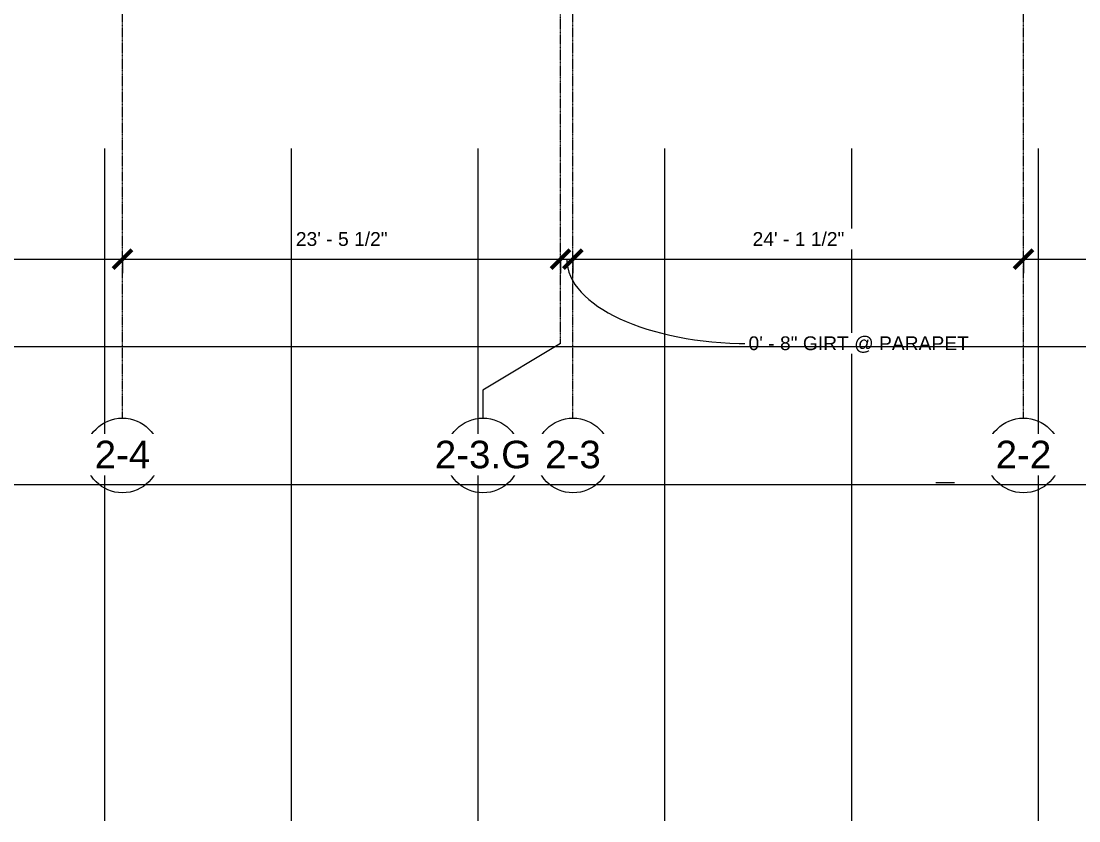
# Model space of a CAD drawing. Header units: inches. Extents: x 15537 to 31673, y -30778 to -16067.
# Drawn here: x 25337 to 26016, y -23672 to -23158 of the extents above; entities that cross this region are included whole.
import ezdxf

# ---------------------------------------------------------------- set-up
doc = ezdxf.new("R2010")
doc.units = ezdxf.units.IN
doc.header["$MEASUREMENT"] = 0
doc.linetypes.add('Grid Line 1_2_', pattern=[0.875, 0.5, -0.125, 0.125, -0.125])
for name, color, linetype, lineweight in [('A-ANNO-DIMS', 211, 'Continuous', 9), ('A-ANNO-DIMS-96', 211, 'Continuous', 9), ('A-DETL', 90, 'Continuous', 9), ('PAINT', 190, 'Continuous', 9), ('S-GRID', 1, 'Continuous', 9), ('S-GRID-IDEN', 1, 'Continuous', 9)]:
    doc.layers.add(name, color=color, linetype=linetype, lineweight=lineweight)
doc.styles.add('Arial', font='arial.ttf', dxfattribs={"height": 17.703593})
doc.styles.add('Arial_1', font='arial.ttf', dxfattribs={"height": 8.851796})
doc.dimstyles.new('Linear_-_3_32__Arial', dxfattribs={"dimscale": 12, "dimtxt": 9, "dimasz": 1, "dimexe": 0.75, "dimexo": 0.5, "dimgap": 0.5, "dimtad": 1, "dimdec": 4, "dimrnd": 0.0625, "dimzin": 1, "dimdsep": 46, "dimlunit": 4, "dimtxsty": 'Arial_1', "dimblk1": 'OBLIQUE', "dimblk2": 'OBLIQUE', "dimsah": 1, "dimcen": 0.09, "dimdle": 0.75, "dimazin": 0, "dimtfac": 1, "dimtdec": 4, "dimtix": 1, "dimtmove": 1, "dimatfit": 3, "dimfxl": 1, "dimtvp": 1, "dimtfill": 1, "dimfrac": 2, "dimtolj": 1, "dimtzin": 0, "dimarcsym": 2})
doc.dimstyles.new('Linear_-_3_32__Arial_1', dxfattribs={"dimscale": 12, "dimtxt": 9, "dimasz": 1, "dimexe": 0.75, "dimexo": 0.5, "dimgap": 0.5, "dimtad": 1, "dimdec": 4, "dimrnd": 0.0625, "dimzin": 1, "dimdsep": 46, "dimlunit": 4, "dimtxsty": 'Arial_1', "dimblk1": 'OBLIQUE', "dimblk2": 'OBLIQUE', "dimsah": 1, "dimcen": 0.09, "dimdle": 0.75, "dimazin": 0, "dimtfac": 1, "dimtdec": 4, "dimtix": 1, "dimtmove": 0, "dimatfit": 3, "dimfxl": 1, "dimtvp": 1, "dimtfill": 1, "dimfrac": 2, "dimtolj": 1, "dimtzin": 0, "dimarcsym": 2})

# ---------------------------------------------------------------- blocks, each defined once
blk = doc.blocks.new('Grid - Grid Head - Circle-14747-First Floor Plan - Enlarged')
at = {"layer": 'S-GRID-IDEN'}
blk.add_circle((0, 0), 0.25, dxfattribs=at)
blk = doc.blocks.new('DIMBLOCK25-First Floor Plan - Enlarged')
at = {"layer": 'A-ANNO-DIMS-96', "lineweight": 50}
for p, q in [((25112.39, -23311.23), (25118.39, -23305.23)), ((25401.89, -23311.23), (25407.89, -23305.23)), ((25112.39, -23311.23), (25106.39, -23317.23)), ((25401.89, -23311.23), (25395.89, -23317.23))]:
    blk.add_line(p, q, dxfattribs=at)
at = {"layer": 'A-ANNO-DIMS-96'}
for p, q in [((25112.39, -23308.75), (25112.39, -23320.23)), ((25112.39, -23311.23), (25112.39, -23308.75)), ((25112.39, -23311.23), (25401.89, -23311.23)), ((25401.89, -23308.75), (25401.89, -23320.23)), ((25401.89, -23311.23), (25401.89, -23308.75))]:
    blk.add_line(p, q, dxfattribs=at)
at = {"layer": 'A-ANNO-DIMS-96', "color": 0, "insert": (25227.79, -23293.75), "char_height": 8.8518, "width": 70.4492, "attachment_point": 1, "line_spacing_factor": 0.938532, "style": 'Arial_1', "bg_fill": 3, "box_fill_scale": 1.25, "bg_fill_color": 0, "bg_fill_transparency": 0}
blk.add_mtext('24\' - 1 1/2"', dxfattribs=at)
blk = doc.blocks.new('_Oblique')
at = {"color": 0, "linetype": 'ByBlock', "lineweight": -2}
blk.add_line((-0.5, -0.5), (0.5, 0.5), dxfattribs=at)
blk = doc.blocks.new('DIMBLOCK26-First Floor Plan - Enlarged')
at = {"layer": 'A-ANNO-DIMS-96', "lineweight": 50}
for p, q in [((25401.89, -23311.23), (25407.89, -23305.23)), ((25683.39, -23311.23), (25689.39, -23305.23)), ((25401.89, -23311.23), (25395.89, -23317.23)), ((25683.39, -23311.23), (25677.39, -23317.23))]:
    blk.add_line(p, q, dxfattribs=at)
at = {"layer": 'A-ANNO-DIMS-96'}
for p, q in [((25401.89, -23308.75), (25401.89, -23320.23)), ((25401.89, -23311.23), (25401.89, -23308.75)), ((25401.89, -23311.23), (25683.39, -23311.23)), ((25683.39, -23308.75), (25683.39, -23320.23)), ((25683.39, -23311.23), (25683.39, -23308.75))]:
    blk.add_line(p, q, dxfattribs=at)
at = {"layer": 'A-ANNO-DIMS-96', "color": 0, "insert": (25513.29, -23293.75), "char_height": 8.8518, "width": 70.4492, "attachment_point": 1, "line_spacing_factor": 0.938532, "style": 'Arial_1', "bg_fill": 3, "box_fill_scale": 1.25, "bg_fill_color": 0, "bg_fill_transparency": 0}
blk.add_mtext('23\' - 5 1/2"', dxfattribs=at)
blk = doc.blocks.new('DIMBLOCK27-First Floor Plan - Enlarged')
at = {"layer": 'A-ANNO-DIMS-96', "lineweight": 50}
for p, q in [((25683.39, -23311.23), (25689.39, -23305.23)), ((25691.39, -23311.23), (25697.39, -23305.23)), ((25683.39, -23311.23), (25677.39, -23317.23)), ((25691.39, -23311.23), (25685.39, -23317.23))]:
    blk.add_line(p, q, dxfattribs=at)
at = {"layer": 'A-ANNO-DIMS-96'}
for p, q in [((25683.39, -23308.75), (25683.39, -23320.23)), ((25683.39, -23311.23), (25683.39, -23308.75)), ((25683.39, -23311.23), (25691.39, -23311.23)), ((25691.39, -23308.75), (25691.39, -23320.23)), ((25691.39, -23311.23), (25691.39, -23308.75))]:
    blk.add_line(p, q, dxfattribs=at)
blk.add_ellipse((25804.19, -23311.23), major_axis=(116.8, 0), ratio=0.462941, start_param=3.141593, end_param=4.712389, dxfattribs=at)
at = {"layer": 'A-ANNO-DIMS-96', "color": 0, "insert": (25804.19, -23360.74), "char_height": 8.8518, "width": 168.9785, "attachment_point": 1, "line_spacing_factor": 0.938532, "style": 'Arial_1', "bg_fill": 3, "box_fill_scale": 1.25, "bg_fill_color": 0, "bg_fill_transparency": 0}
blk.add_mtext('0\' - 8" GIRT @ PARAPET', dxfattribs=at)
blk = doc.blocks.new('DIMBLOCK28-First Floor Plan - Enlarged')
at = {"layer": 'A-ANNO-DIMS-96', "lineweight": 50}
for p, q in [((25691.39, -23311.23), (25697.39, -23305.23)), ((25980.89, -23311.23), (25986.89, -23305.23)), ((25691.39, -23311.23), (25685.39, -23317.23)), ((25980.89, -23311.23), (25974.89, -23317.23))]:
    blk.add_line(p, q, dxfattribs=at)
at = {"layer": 'A-ANNO-DIMS-96'}
for p, q in [((25691.39, -23308.75), (25691.39, -23320.23)), ((25691.39, -23311.23), (25691.39, -23308.75)), ((25691.39, -23311.23), (25980.89, -23311.23)), ((25980.89, -23308.75), (25980.89, -23320.23)), ((25980.89, -23311.23), (25980.89, -23308.75))]:
    blk.add_line(p, q, dxfattribs=at)
at = {"layer": 'A-ANNO-DIMS-96', "color": 0, "insert": (25806.79, -23293.75), "char_height": 8.8518, "width": 70.4492, "attachment_point": 1, "line_spacing_factor": 0.938532, "style": 'Arial_1', "bg_fill": 3, "box_fill_scale": 1.25, "bg_fill_color": 0, "bg_fill_transparency": 0}
blk.add_mtext('24\' - 1 1/2"', dxfattribs=at)
blk = doc.blocks.new('DIMBLOCK29-First Floor Plan - Enlarged')
at = {"layer": 'A-ANNO-DIMS-96', "lineweight": 50}
for p, q in [((25980.89, -23311.23), (25986.89, -23305.23)), ((26273.39, -23311.23), (26279.39, -23305.23)), ((25980.89, -23311.23), (25974.89, -23317.23)), ((26273.39, -23311.23), (26267.39, -23317.23))]:
    blk.add_line(p, q, dxfattribs=at)
at = {"layer": 'A-ANNO-DIMS-96'}
for p, q in [((25980.89, -23308.75), (25980.89, -23320.23)), ((25980.89, -23311.23), (25980.89, -23308.75)), ((25980.89, -23311.23), (26273.39, -23311.23)), ((26273.39, -23308.75), (26273.39, -23320.23)), ((26273.39, -23311.23), (26273.39, -23308.75))]:
    blk.add_line(p, q, dxfattribs=at)
at = {"layer": 'A-ANNO-DIMS-96', "color": 0, "insert": (26097.79, -23293.75), "char_height": 8.8518, "width": 70.4492, "attachment_point": 1, "line_spacing_factor": 0.938532, "style": 'Arial_1', "bg_fill": 3, "box_fill_scale": 1.25, "bg_fill_color": 0, "bg_fill_transparency": 0}
blk.add_mtext('24\' - 4 1/2"', dxfattribs=at)
blk = doc.blocks.new('DIMBLOCK41-First Floor Plan - Enlarged')
at = {"layer": 'A-ANNO-DIMS-96'}
for p, q in [((22799.39, -23371.24), (22799.39, -23358.3)), ((26281.39, -23371.24), (26281.39, -23358.3)), ((22790.39, -23367.3), (26290.39, -23367.3)), ((22799.39, -23367.3), (22799.39, -23371.24)), ((26281.39, -23367.3), (26281.39, -23371.24))]:
    blk.add_line(p, q, dxfattribs=at)
at = {"layer": 'A-ANNO-DIMS-96', "lineweight": 50}
for p, q in [((22799.39, -23367.3), (22793.39, -23373.3)), ((22799.39, -23367.3), (22805.39, -23361.3)), ((26281.39, -23367.3), (26275.39, -23373.3)), ((26281.39, -23367.3), (26287.39, -23361.3))]:
    blk.add_line(p, q, dxfattribs=at)
at = {"layer": 'A-ANNO-DIMS-96', "color": 0, "insert": (24517.89, -23349.82), "char_height": 8.852, "width": 54, "attachment_point": 1, "line_spacing_factor": 0.938532, "style": 'Arial_1', "bg_fill": 3, "box_fill_scale": 1.25, "bg_fill_color": 0, "bg_fill_transparency": 0}
blk.add_mtext('290\' - 2"', dxfattribs=at)

msp = doc.modelspace()

# ---------------------------------------------------------------- linework, layer by layer
at = {"layer": 'A-DETL'}
msp.add_line((25924.51523, -23454.56748), (25936.51523, -23454.56748), dxfattribs=at)
at = {"layer": 'PAINT'}
for p, q in [((25390.51523, -23672.06748), (25390.51523, -23240.06748)), ((25510.51523, -23672.06748), (25510.51523, -23240.06748)), ((25630.51523, -23672.06748), (25630.51523, -23240.06748)), ((25750.51523, -23672.06748), (25750.51523, -23240.06748)), ((25870.51523, -23456.06748), (25870.51523, -23240.06748)), ((25990.51523, -23672.06748), (25990.51523, -23240.06748)), ((26182.51523, -23456.06748), (23950.51523, -23456.06748)), ((25870.51523, -23672.06748), (25870.51523, -23456.06748))]:
    msp.add_line(p, q, dxfattribs=at)
at = {"layer": 'S-GRID', "linetype": 'Grid Line 1_2_'}
for p, q in [((25401.89023, -23413.24119), (25401.89023, -20902.42781)), ((25691.39023, -23413.24119), (25691.39023, -20902.42781)), ((25980.89023, -23413.24119), (25980.89023, -20902.42781))]:
    msp.add_line(p, q, dxfattribs=at)
at = {"layer": 'S-GRID'}
msp.add_line((25633.54364, -23395.20665), (25633.54364, -23413.24119), dxfattribs=at)

# ---------------------------------------------------------------- block references
at = {"layer": 'S-GRID-IDEN', "xscale": 95.99999999999994, "yscale": 95.99999999999994, "zscale": 95.99999999999994}
for p in [(25401.89023, -23437.24119), (25633.54364, -23437.24119), (25691.39023, -23437.24119), (25980.89023, -23437.24119)]:
    msp.add_blockref('Grid - Grid Head - Circle-14747-First Floor Plan - Enlarged', p, dxfattribs=at)

# ---------------------------------------------------------------- next in the draw order: texts
at = {"layer": 'S-GRID-IDEN', "char_height": 17.703593, "width": 42.552, "attachment_point": 2, "line_spacing_factor": 0.938532, "style": 'Arial', "bg_fill": 3, "box_fill_scale": 1.25, "bg_fill_color": 0, "bg_fill_transparency": 0}
for s, insert in [('2-4', (25401.88561, -23427.80432)), ('2-3', (25691.38561, -23427.80432)), ('2-2', (25980.88561, -23427.80432))]:
    msp.add_mtext(s, dxfattribs=dict(at, insert=insert))

# ---------------------------------------------------------------- next in the draw order: dimensions: what is measured, and where the dimension line sits
at = {"layer": 'A-ANNO-DIMS'}
dim = msp.add_linear_dim(base=(25401.89023, -23311.23099), p1=(25112.39023, -23302.74571), p2=(25401.89023, -23302.74571), dimstyle='Linear_-_3_32__Arial_1', override={"dimpost": '<>', "dimfxl": 289.5}, dxfattribs=at)
dim.commit()
dim.dimension.update_dxf_attribs({"geometry": 'DIMBLOCK25-First Floor Plan - Enlarged', "text_midpoint": (25257.14023, -23300.65414)})

# ---------------------------------------------------------------- next in the draw order: texts
at = {"layer": 'S-GRID-IDEN', "insert": (25633.53903, -23427.80432), "char_height": 17.703593, "width": 73.656, "attachment_point": 2, "line_spacing_factor": 0.938532, "style": 'Arial', "bg_fill": 3, "box_fill_scale": 1.25, "bg_fill_color": 0, "bg_fill_transparency": 0}
msp.add_mtext('2-3.G', dxfattribs=at)

# ---------------------------------------------------------------- next in the draw order: dimensions: what is measured, and where the dimension line sits
at = {"layer": 'A-ANNO-DIMS'}
dim = msp.add_linear_dim(base=(25683.39023, -23311.23099), p1=(25401.89023, -23302.74571), p2=(25683.39023, -23302.74571), dimstyle='Linear_-_3_32__Arial_1', override={"dimpost": '<>', "dimfxl": 281.5}, dxfattribs=at)
dim.commit()
dim.dimension.update_dxf_attribs({"geometry": 'DIMBLOCK26-First Floor Plan - Enlarged', "text_midpoint": (25542.64023, -23300.65112)})

# ---------------------------------------------------------------- next in the draw order: dimensions: what is measured, and where the dimension line sits
dim = msp.add_linear_dim(base=(25691.39023, -23311.23099), p1=(25683.39023, -23302.74571), p2=(25691.39023, -23302.74571), dimstyle='Linear_-_3_32__Arial', override={"dimpost": '<>GIRT @ PARAPET', "dimfxl": 8}, dxfattribs=at)
dim.commit()
dim.dimension.update_dxf_attribs({"geometry": 'DIMBLOCK27-First Floor Plan - Enlarged', "text_midpoint": (25888.67448, -23366.64194), "dimtype": 160})

# ---------------------------------------------------------------- next in the draw order: dimensions: what is measured, and where the dimension line sits
for base, p1, p2, override, picture, middle in [((25980.89023, -23311.23099), (25691.39023, -23302.74571), (25980.89023, -23302.74571), {"dimpost": '<>', "dimfxl": 289.5}, 'DIMBLOCK28-First Floor Plan - Enlarged', (25836.14023, -23300.65414)), ((26281.39023, -23367.30155), (22799.39023, -23365.24119), (26281.39023, -23365.24119), {"dimpost": '<>', "dimfxl": 3482}, 'DIMBLOCK41-First Floor Plan - Enlarged', (24540.39023, -23356.78206))]:
    dim = msp.add_linear_dim(base=base, p1=p1, p2=p2, dimstyle='Linear_-_3_32__Arial_1', override=override, dxfattribs=at)
    dim.commit()
    dim.dimension.update_dxf_attribs({"geometry": picture, "text_midpoint": middle})

# ---------------------------------------------------------------- next in the draw order: linework, layer by layer
at = {"layer": 'S-GRID', "linetype": 'Grid Line 1_2_'}
msp.add_line((25683.39023, -23365.24119), (25683.39023, -20902.42781), dxfattribs=at)
at = {"layer": 'S-GRID'}
msp.add_line((25683.39023, -23365.24119), (25633.54364, -23395.20665), dxfattribs=at)

# ---------------------------------------------------------------- next in the draw order: dimensions: what is measured, and where the dimension line sits
at = {"layer": 'A-ANNO-DIMS'}
dim = msp.add_linear_dim(base=(26273.39023, -23311.23099), p1=(25980.89023, -23302.74571), p2=(26273.39023, -23302.74571), dimstyle='Linear_-_3_32__Arial_1', override={"dimpost": '<>', "dimfxl": 292.5}, dxfattribs=at)
dim.commit()
dim.dimension.update_dxf_attribs({"geometry": 'DIMBLOCK29-First Floor Plan - Enlarged', "text_midpoint": (26127.14023, -23300.65414)})

doc.saveas('drawing.dxf')
